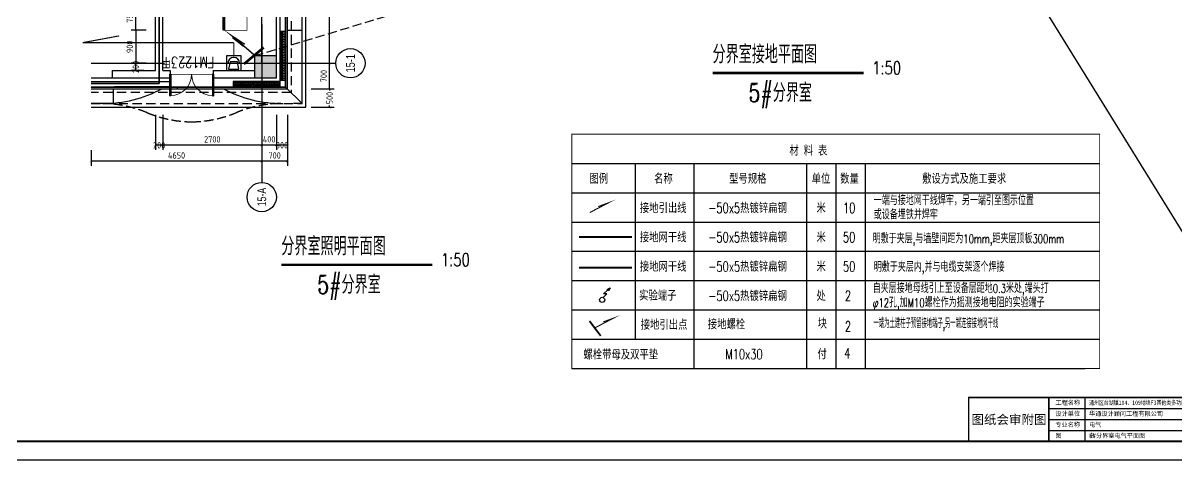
# Model space of a CAD drawing. Extents: x 115799 to 952918, y -190076 to 200966.
# Drawn here: x 905114 to 936560, y 77994 to 90448 of the extents above; entities that cross this region are included whole.
import ezdxf
from ezdxf.enums import TextEntityAlignment as Align

# ---------------------------------------------------------------- set-up
doc = ezdxf.new("R2010")
doc.units = 0
doc.header["$LTSCALE"] = 1000
doc.header["$MEASUREMENT"] = 0
for name, pattern in [('$0$DASH', [0.35, 0.25, -0.1]), ('109-34 轴网$0$L1$0$$AUDIT_BAD_LTYPE1', [0]), ('15#楼幕墙$0$DASH', [0.35, 0.25, -0.1]), ('CACHE', [0.375, 0.25, -0.125]), ('CENTER', [2, 1.25, -0.25, 0.25, -0.25]), ('DASHED2', [9.525, 6.35, -3.175]), ('DIVIDE', [1.25, 0.5, -0.25, 0, -0.25, 0, -0.25]), ('DOTE', [2.42, 2, -0.2, 0.02, -0.2]), ('PHANTOM2', [1.25, 0.625, -0.125, 0.125, -0.125, 0.125, -0.125])]:
    doc.linetypes.add(name, pattern=pattern)
for name, color, linetype in [('00-图签', 7, 'Continuous'), ('01-标注_尺寸', 124, 'Continuous'), ('01-标注_轴线坐标', 132, 'Continuous'), ('02-TEXT_轴号', 7, 'Continuous'), ('1', 3, 'Continuous'), ('15#楼幕墙$0$A-C_玻璃幕墙', 140, 'Continuous'), ('15#楼幕墙$0$A-TECH_结构', 21, 'Continuous'), ('15#楼幕墙$0$A-金属背板', 30, 'Continuous'), ('15#楼幕墙$0$D_铝板', 181, 'Continuous'), ('_TCH_MASK', 7, 'Continuous'), ('A-O_散水', 134, 'Continuous'), ('A-TECH_结构', 21, 'Continuous'), ('A_AXIS-轴线', 1, 'DOTE'), ('A_STR-砌块墙', 121, 'Continuous'), ('A_STR-砼柱', 51, 'Continuous'), ('AXIS_TEXT', 7, 'Continuous'), ('CZX', 60, 'Continuous'), ('DIM_SYMB', 3, 'Continuous'), ('EQUIP-消防', 3, 'Continuous'), ('GDXT', 3, 'Continuous'), ('GRD', 12, 'Continuous'), ('LGTDIM', 7, 'Continuous'), ('PUB_HATCH', 8, 'Continuous'), ('WINDOW', 2, 'Continuous'), ('WIRE-消防电话', 4, 'PHANTOM2'), ('接地', 4, 'Continuous')]:
    doc.layers.add(name, color=color, linetype=linetype)
for name, color, linetype, plot in [('00-防烟分区', 152, 'Continuous', False), ('04-不打印_辅助线', 165, 'Continuous', False), ('15#楼幕墙$0$04-不打印_辅助线', 165, 'Continuous', False)]:
    doc.layers.add(name, color=color, linetype=linetype, plot=plot)
doc.layers.add('000套内', color=226, linetype='Continuous', lineweight=30, plot=False)
doc.layers.add('biaozhu', color=7, linetype='Continuous', lineweight=13)
doc.layers.add('ddl0.25', color=6, linetype='Continuous', lineweight=25)
doc.styles.add('_TCH_AXIS', font='')
doc.styles.add('COMPLEX', font='COMPLEX')
doc.styles.get("Standard").update_dxf_attribs({"font": 'gbenor.shx', "bigfont": 'gbcbig.shx'})
doc.styles.add('华文细黑', font='STXIHEI.TTF', dxfattribs={"height": 10})
doc.styles.add('长仿宋', font='complex.shx', dxfattribs={"width": 0.7, "bigfont": 'jd.shx'})
doc.styles.get('_TCH_AXIS').set_extended_font_data('FZXiHei I-Z08S')
doc.dimstyles.get("Standard").update_dxf_attribs({"dimscale": 100, "dimtxt": 3.5, "dimasz": 1, "dimexe": 2.5, "dimexo": 3, "dimgap": 1.5, "dimtad": 1, "dimdec": 0, "dimzin": 0, "dimdsep": 46, "dimtxsty": 'Standard', "dimblk": 'ARCHTICK', "dimcen": 0.09, "dimadec": 0, "dimazin": 0, "dimtfac": 1, "dimtdec": 0, "dimtix": 1, "dimtmove": 2, "dimatfit": 3, "dimfxl": 0, "dimtolj": 1, "dimtzin": 0, "dimarcsym": 0})

# ---------------------------------------------------------------- blocks, each defined once
blk = doc.blocks.new('trwearew')
for p, q in [((-115, 0), (-115, 24)), ((-115, 24), (0, 24)), ((-115, 24), (0, 24)), ((-115, 24), (-115, 0)), ((-95.28, 0), (-95.28, 24)), ((-115, 18), (0, 18)), ((-115, 12), (0, 12)), ((-115, 12), (0, 12)), ((-41.7, 12), (-41.7, 0)), ((-27.69, 0), (-27.69, 12)), ((-115, 6), (0, 6))]:
    blk.add_line(p, q)
at = {"const_width": 0.8}
blk.add_lwpolyline([(0, 24), (-158.81, 24), (-158.81, 0)], dxfattribs=at)
at = {"style": '华文细黑'}
for s, p in [('工程名称', (-111.43, 22.35)), ('设计单位', (-111.43, 16.35)), ('华通设计顾问工程有限公司', (-93.05, 16.35)), ('专业名称', (-111.43, 10.35)), ('编    号', (-39.78, 10.35)), ('图        名', (-111.43, 4.35)), ('日    期', (-39.78, 4.35))]:
    blk.add_text(s, height=2.4, dxfattribs=at).set_placement(p, align=Align.TOP_LEFT)
at = {"insert": (-136.76, 11.67), "char_height": 5, "width": 58.4895, "attachment_point": 5, "style": '华文细黑'}
blk.add_mtext('图纸会审附图', dxfattribs=at)
blk = doc.blocks.new('_FZH')
blk.add_lwpolyline([(-0.5, -0.5), (0.5, -0.5), (0.5, 0.5), (-0.5, 0.5)], close=True)
at = {"layer": 'PUB_HATCH'}
blk.add_solid([(-0.5, -0.5), (0.5, -0.5), (-0.5, 0.5), (0.5, 0.5)], dxfattribs=at)
blk = doc.blocks.new('_AXISO')
blk.add_circle((0, 0), 0.5)
at = {"layer": 'AXIS_TEXT', "style": 'COMPLEX', "width": 1.041667}
blk.add_attdef('A', text='', height=0.56, dxfattribs=at).set_placement((-0.25, -0.28), (0.25, -0.28), align=Align.FIT)
blk = doc.blocks.new('15#楼幕墙$0$$LinePat$岩棉板')
at = {"color": 0}
for p, q in [((0, -17), (12, -67)), ((12, -67), (24, -17))]:
    blk.add_line(p, q, dxfattribs=at)
for centre, start, end in [((12, -17), 0, 180), ((0, -67), 270, 0), ((24, -67), 180, 270)]:
    blk.add_arc(centre, 12, start, end, dxfattribs=at)
at = {"layer": 'Defpoints'}
blk.add_point((0, 0), dxfattribs=at)
at = {"layer": 'Defpoints', "color": 0}
blk.add_point((24, -84), dxfattribs=at)
blk = doc.blocks.new('*U119')
blk.add_lwpolyline([(150, 0), (150, 1325), (0, 1325), (0, 0)], close=True)
at = {"color": 8, "xscale": 1.840641256925494, "yscale": 1.782568518697715, "zscale": 1.782568518697715, "rotation": 89.99999999999793}
for p in [(0, 1281), (0, 1237), (0, 1193), (0, 1149), (0, 1104), (0, 1060), (0, 1016), (0, 972), (0, 928), (0, 884), (0, 839), (0, 795), (0, 751), (0, 707), (0, 663), (0, 618), (0, 574), (0, 530), (0, 486), (0, 442), (0, 398), (0, 353), (0, 309), (0, 265), (0, 221), (0, 177), (0, 133), (0, 88), (0, 44), (0, 0)]:
    blk.add_blockref('15#楼幕墙$0$$LinePat$岩棉板', p, dxfattribs=at)
blk = doc.blocks.new('*U118')
blk.add_lwpolyline([(150, 0), (150, 1278), (0, 1278), (0, 0)], close=True)
at = {"color": 8, "xscale": 1.83549090483006, "yscale": 1.782568518697715, "zscale": 1.782568518697715, "rotation": 89.99999999999793}
for p in [(0, 1233), (0, 1189), (0, 1145), (0, 1101), (0, 1057), (0, 1013), (0, 969), (0, 925), (0, 881), (0, 837), (0, 793), (0, 749), (0, 705), (0, 661), (0, 617), (0, 573), (0, 529), (0, 485), (0, 441), (0, 396), (0, 352), (0, 308), (0, 264), (0, 220), (0, 176), (0, 132), (0, 88), (0, 44), (0, 0)]:
    blk.add_blockref('15#楼幕墙$0$$LinePat$岩棉板', p, dxfattribs=at)
blk = doc.blocks.new('_ArchTick')
at = {"color": 0, "linetype": 'ByBlock', "const_width": 0.4}
blk.add_lwpolyline([(-0.5, -0.5), (0.5, 0.5)], dxfattribs=at)
blk = doc.blocks.new('*D121')
at = {"color": 0, "lineweight": -2, "transparency": 16777216}
for p, q in [((912976, 88648), (913601, 88648)), ((913476, 88648), (913476, 88605)), ((912976, 88148), (913601, 88148)), ((913476, 88148), (913476, 88192))]:
    blk.add_line(p, q, dxfattribs=at)
at = {"layer": 'Defpoints', "color": 0, "transparency": 16777216}
for p in [(912826, 88648), (913476, 88648), (912826, 88148)]:
    blk.add_point(p, dxfattribs=at)
at = {"color": 0, "lineweight": -2, "transparency": 16777216, "xscale": 50, "yscale": 50, "zscale": 50}
for p, rotation in [((913476, 88648), 90), ((913476, 88148), 270)]:
    blk.add_blockref('_ArchTick', p, dxfattribs=dict(at, rotation=rotation))
at = {"color": 0, "transparency": 16777216, "insert": (913476, 88398), "char_height": 175, "attachment_point": 5, "rotation": 90}
blk.add_mtext('\\A1;500', dxfattribs=at)
blk = doc.blocks.new('*D122')
at = {"color": 0, "lineweight": -2, "transparency": 16777216}
for p, q in [((912026, 87937), (912026, 86984)), ((912326, 87937), (912326, 86984)), ((912326, 87109), (912026, 87109))]:
    blk.add_line(p, q, dxfattribs=at)
at = {"layer": 'Defpoints', "color": 0, "transparency": 16777216}
for p in [(912026, 88087), (912326, 88087), (912026, 87109)]:
    blk.add_point(p, dxfattribs=at)
at = {"color": 0, "lineweight": -2, "transparency": 16777216, "xscale": 50, "yscale": 50, "zscale": 50, "rotation": 180}
blk.add_blockref('_ArchTick', (912026, 87109), dxfattribs=at)
at = {"color": 0, "lineweight": -2, "transparency": 16777216, "xscale": 50, "yscale": 50, "zscale": 50}
blk.add_blockref('_ArchTick', (912326, 87109), dxfattribs=at)
at = {"color": 0, "transparency": 16777216, "insert": (912176, 87109), "char_height": 175, "attachment_point": 5}
blk.add_mtext('\\A1;300', dxfattribs=at)
blk = doc.blocks.new('*D123')
at = {"color": 0, "lineweight": -2, "transparency": 16777216}
for p, q in [((911626, 87662), (911626, 86983)), ((912026, 87662), (912026, 86983)), ((911626, 87108), (911576, 87108)), ((912026, 87108), (911626, 87108)), ((912026, 87108), (912076, 87108))]:
    blk.add_line(p, q, dxfattribs=at)
at = {"layer": 'Defpoints', "color": 0, "transparency": 16777216}
for p in [(911626, 87812), (912026, 87812), (911626, 87108)]:
    blk.add_point(p, dxfattribs=at)
at = {"color": 0, "lineweight": -2, "transparency": 16777216, "xscale": 50, "yscale": 50, "zscale": 50}
blk.add_blockref('_ArchTick', (911626, 87108), dxfattribs=at)
at = {"color": 0, "lineweight": -2, "transparency": 16777216, "xscale": 50, "yscale": 50, "zscale": 50, "rotation": 180}
blk.add_blockref('_ArchTick', (912026, 87108), dxfattribs=at)
at = {"color": 0, "transparency": 16777216, "insert": (911826, 87271), "char_height": 175, "attachment_point": 5}
blk.add_mtext('\\A1;400', dxfattribs=at)
blk = doc.blocks.new('*D124')
at = {"color": 0, "lineweight": -2, "transparency": 16777216}
for p, q in [((908926, 87662), (908926, 86983)), ((911626, 87662), (911626, 86983)), ((911626, 87108), (908926, 87108))]:
    blk.add_line(p, q, dxfattribs=at)
at = {"layer": 'Defpoints', "color": 0, "transparency": 16777216}
for p in [(908926, 87812), (911626, 87812), (908926, 87108)]:
    blk.add_point(p, dxfattribs=at)
at = {"color": 0, "lineweight": -2, "transparency": 16777216, "xscale": 50, "yscale": 50, "zscale": 50, "rotation": 180}
blk.add_blockref('_ArchTick', (908926, 87108), dxfattribs=at)
at = {"color": 0, "lineweight": -2, "transparency": 16777216, "xscale": 50, "yscale": 50, "zscale": 50}
blk.add_blockref('_ArchTick', (911626, 87108), dxfattribs=at)
at = {"color": 0, "transparency": 16777216, "insert": (910276, 87271), "char_height": 175, "attachment_point": 5}
blk.add_mtext('\\A1;2700', dxfattribs=at)
blk = doc.blocks.new('*D125')
at = {"color": 0, "lineweight": -2, "transparency": 16777216}
for p, q in [((908726, 87936), (908726, 86983)), ((908926, 87936), (908926, 86983)), ((908926, 87108), (908726, 87108))]:
    blk.add_line(p, q, dxfattribs=at)
at = {"layer": 'Defpoints', "color": 0, "transparency": 16777216}
for p in [(908726, 88086), (908926, 88086), (908726, 87108)]:
    blk.add_point(p, dxfattribs=at)
at = {"color": 0, "lineweight": -2, "transparency": 16777216, "xscale": 50, "yscale": 50, "zscale": 50, "rotation": 180}
blk.add_blockref('_ArchTick', (908726, 87108), dxfattribs=at)
at = {"color": 0, "lineweight": -2, "transparency": 16777216, "xscale": 50, "yscale": 50, "zscale": 50}
blk.add_blockref('_ArchTick', (908926, 87108), dxfattribs=at)
at = {"color": 0, "transparency": 16777216, "insert": (908826, 87108), "char_height": 175, "attachment_point": 5}
blk.add_mtext('\\A1;200', dxfattribs=at)
blk = doc.blocks.new('*D126')
at = {"color": 0, "lineweight": -2, "transparency": 16777216}
for p, q in [((911626, 86975), (911626, 86545)), ((912326, 86975), (912326, 86545)), ((912326, 86670), (911626, 86670))]:
    blk.add_line(p, q, dxfattribs=at)
at = {"layer": 'Defpoints', "color": 0, "transparency": 16777216}
for p in [(911626, 87125), (912326, 87125), (911626, 86670)]:
    blk.add_point(p, dxfattribs=at)
at = {"color": 0, "lineweight": -2, "transparency": 16777216, "xscale": 50, "yscale": 50, "zscale": 50, "rotation": 180}
blk.add_blockref('_ArchTick', (911626, 86670), dxfattribs=at)
at = {"color": 0, "lineweight": -2, "transparency": 16777216, "xscale": 50, "yscale": 50, "zscale": 50}
blk.add_blockref('_ArchTick', (912326, 86670), dxfattribs=at)
at = {"color": 0, "transparency": 16777216, "insert": (911976, 86832), "char_height": 175, "attachment_point": 5}
blk.add_mtext('\\A1;700', dxfattribs=at)
blk = doc.blocks.new('*D127')
at = {"color": 0, "lineweight": -2, "transparency": 16777216}
for p, q in [((906976, 86975), (906976, 86545)), ((911626, 86975), (911626, 86545)), ((911626, 86670), (906976, 86670))]:
    blk.add_line(p, q, dxfattribs=at)
at = {"layer": 'Defpoints', "color": 0, "transparency": 16777216}
for p in [(906976, 87125), (911626, 87125), (906976, 86670)]:
    blk.add_point(p, dxfattribs=at)
at = {"color": 0, "lineweight": -2, "transparency": 16777216, "xscale": 50, "yscale": 50, "zscale": 50}
for p, rotation in [((906976, 86670), 179.9999999999986), ((911626, 86670), 359.9999999999986)]:
    blk.add_blockref('_ArchTick', p, dxfattribs=dict(at, rotation=rotation))
at = {"color": 0, "transparency": 16777216, "insert": (909301, 86832), "char_height": 175, "attachment_point": 5}
blk.add_mtext('\\A1;4650', dxfattribs=at)
blk = doc.blocks.new('*D128')
at = {"color": 0, "lineweight": -2, "transparency": 16777216}
for p, q in [((912976, 89348), (913601, 89348)), ((913476, 88648), (913476, 89348)), ((912976, 88648), (913601, 88648))]:
    blk.add_line(p, q, dxfattribs=at)
at = {"layer": 'Defpoints', "color": 0, "transparency": 16777216}
for p in [(912826, 89348), (913476, 89348), (912826, 88648)]:
    blk.add_point(p, dxfattribs=at)
at = {"color": 0, "lineweight": -2, "transparency": 16777216, "xscale": 50, "yscale": 50, "zscale": 50}
for p, rotation in [((913476, 89348), 90), ((913476, 88648), 270)]:
    blk.add_blockref('_ArchTick', p, dxfattribs=dict(at, rotation=rotation))
at = {"color": 0, "transparency": 16777216, "insert": (913314, 88998), "char_height": 175, "attachment_point": 5, "rotation": 90}
blk.add_mtext('\\A1;700', dxfattribs=at)
blk = doc.blocks.new('*D129')
at = {"color": 0, "lineweight": -2, "transparency": 16777216}
for p, q in [((912976, 97448), (913601, 97448)), ((913476, 97448), (913476, 94869)), ((913476, 89348), (913476, 94384)), ((912976, 89348), (913601, 89348))]:
    blk.add_line(p, q, dxfattribs=at)
at = {"layer": 'Defpoints', "color": 0, "transparency": 16777216}
for p in [(912826, 97448), (913476, 97448), (912826, 89348)]:
    blk.add_point(p, dxfattribs=at)
at = {"color": 0, "lineweight": -2, "transparency": 16777216, "xscale": 50, "yscale": 50, "zscale": 50}
for p, rotation in [((913476, 97448), 90), ((913476, 89348), 270)]:
    blk.add_blockref('_ArchTick', p, dxfattribs=dict(at, rotation=rotation))
at = {"color": 0, "transparency": 16777216, "insert": (913476, 94626), "char_height": 175, "attachment_point": 5, "rotation": 90}
blk.add_mtext('\\A1;8100', dxfattribs=at)
blk = doc.blocks.new('$DorLib2D$00000002')
for p, q in [((-0.5, 0), (-0.5, 0.4875)), ((-0.475, 0.4875), (-0.5, 0.4875)), ((-0.475, 0), (-0.475, 0.4875)), ((0.475, 0), (0.475, 0.4875)), ((0.475, 0.4875), (0.5, 0.4875)), ((0.5, 0), (0.5, 0.4875)), ((-0.5, 0), (-0.475, 0)), ((0.5, 0), (0.475, 0))]:
    blk.add_line(p, q)
at = {"lineweight": 13}
for centre, start, end in [((-0.4875, 0), 0, 88.53072), ((0.4875, 0), 91.46928, 180)]:
    blk.add_arc(centre, 0.4875, start, end, dxfattribs=at)
blk = doc.blocks.new('*D130')
at = {"color": 0, "lineweight": -2, "transparency": 16777216}
for p, q in [((908405, 89348), (908063, 89348)), ((908188, 89148), (908188, 89348)), ((908405, 89148), (908063, 89148))]:
    blk.add_line(p, q, dxfattribs=at)
at = {"layer": 'Defpoints', "color": 0, "transparency": 16777216}
for p in [(908188, 89348), (908555, 89348), (908555, 89148)]:
    blk.add_point(p, dxfattribs=at)
at = {"color": 0, "lineweight": -2, "transparency": 16777216, "xscale": 50, "yscale": 50, "zscale": 50}
for p, rotation in [((908188, 89348), 90), ((908188, 89148), 270)]:
    blk.add_blockref('_ArchTick', p, dxfattribs=dict(at, rotation=rotation))
at = {"color": 0, "transparency": 16777216, "insert": (908188, 89248), "char_height": 175, "attachment_point": 5, "rotation": 90}
blk.add_mtext('\\A1;200', dxfattribs=at)
blk = doc.blocks.new('*D131')
at = {"color": 0, "lineweight": -2, "transparency": 16777216}
for p, q in [((908471, 90248), (908063, 90248)), ((908188, 90248), (908188, 89348)), ((908471, 89348), (908063, 89348))]:
    blk.add_line(p, q, dxfattribs=at)
at = {"layer": 'Defpoints', "color": 0, "transparency": 16777216}
for p in [(908621, 90248), (908188, 89348), (908621, 89348)]:
    blk.add_point(p, dxfattribs=at)
at = {"color": 0, "lineweight": -2, "transparency": 16777216, "xscale": 50, "yscale": 50, "zscale": 50}
for p, rotation in [((908188, 90248), 90), ((908188, 89348), 270)]:
    blk.add_blockref('_ArchTick', p, dxfattribs=dict(at, rotation=rotation))
at = {"color": 0, "transparency": 16777216, "insert": (908025, 89798), "char_height": 175, "attachment_point": 5, "rotation": 90}
blk.add_mtext('\\A1;900', dxfattribs=at)
blk = doc.blocks.new('*D132')
at = {"color": 0, "lineweight": -2, "transparency": 16777216}
for p, q in [((908471, 90998), (908063, 90998)), ((908188, 90248), (908188, 90998)), ((908471, 90248), (908063, 90248))]:
    blk.add_line(p, q, dxfattribs=at)
at = {"layer": 'Defpoints', "color": 0, "transparency": 16777216}
for p in [(908188, 90998), (908621, 90998), (908621, 90248)]:
    blk.add_point(p, dxfattribs=at)
at = {"color": 0, "lineweight": -2, "transparency": 16777216, "xscale": 50, "yscale": 50, "zscale": 50}
for p, rotation in [((908188, 90998), 90), ((908188, 90248), 270)]:
    blk.add_blockref('_ArchTick', p, dxfattribs=dict(at, rotation=rotation))
at = {"color": 0, "transparency": 16777216, "insert": (908025, 90624), "char_height": 175, "attachment_point": 5, "rotation": 90}
blk.add_mtext('\\A1;750', dxfattribs=at)
blk = doc.blocks.new('$equip$00002658')
for p, q in [((0.5, 1), (-0.5, 1)), ((-0.5, 1), (-0.5, 0)), ((0.5, 0), (0.5, 1)), ((-0.5, 0), (0.5, 0)), ((-0.4, 0.5), (-0.27, 0.5)), ((-0.25, 0.6), (-0.35, 0.1)), ((-0.35, 0.1), (0.35, 0.1)), ((0.25, 0.6), (-0.25, 0.6)), ((0.35, 0.1), (0.25, 0.6)), ((0.4, 0.5), (0.27, 0.5))]:
    blk.add_line(p, q)
at = {"const_width": 0.04}
blk.add_lwpolyline([(-0.5, 1), (0.5, 1), (0.5, 0), (-0.5, 0), (-0.5, 1), (0.5, 1)], dxfattribs=at)
blk.add_arc((0, 0.5), 0.4, 0, 180)
for p in [(0, 1), (-0.5, 0.5), (0, 0), (0.5, 0.5)]:
    blk.add_point(p)
at = {"color": 7, "flags": 1}
for tag, height, p in [('A', 0.00002, (0, 0)), ('B', 0.4, (0.762, 0.292))]:
    blk.add_attdef(tag, text='', height=height, dxfattribs=at).set_placement(p, align=Align.MIDDLE_CENTER)
blk = doc.blocks.new('A$C202D1A0E')
at = {"layer": 'LGTDIM', "color": 1, "linetype": 'Continuous'}
blk.add_line((9.23, 6.58), (5.73, 4.92), dxfattribs=at)
at = {"layer": 'LGTDIM', "color": 1, "linetype": 'Continuous', "const_width": 0.4}
blk.add_lwpolyline([(2.26, 3.21), (9.27, 6.88), (5.51, 5.5)], dxfattribs=at)
at = {"layer": 'WINDOW', "const_width": 0.7}
blk.add_lwpolyline([(0.28, 5.84), (4.53, 0.21)], dxfattribs=at)
blk = doc.blocks.new('试验端子')
at = {"layer": 'GRD', "linetype": 'Continuous', "ltscale": 1000}
h = blk.add_hatch(dxfattribs=at)
h.set_pattern_fill('ANSI32', angle=210.1836, style=0)
h.set_pattern_definition([(255.183623, (268201.1554, 119654.09475), (0.3625313754, -0.095895786), []), (255.183623, (268201.0026, 119654.00587), (0.3625313754, -0.095895786), [])])
h.paths.add_polyline_path([(271933, 102404), (271969, 102369), (272031, 102461)])
at = {"layer": 'GRD', "color": 7, "linetype": 'Continuous', "ltscale": 1000}
for p, q in [((271789, 102129), (271918, 102251)), ((271802, 102251), (271951, 102386)), ((271933, 102404), (272031, 102461)), ((271969, 102369), (271933, 102404)), ((272031, 102461), (271969, 102369))]:
    blk.add_line(p, q, dxfattribs=at)
at = {"layer": 'GRD', "color": 7, "linetype": 'CENTER', "ltscale": 1000}
blk.add_line((271918, 102251), (271802, 102251), dxfattribs=at)
at = {"layer": 'GRD', "color": 7, "linetype": 'Continuous', "ltscale": 1000}
blk.add_circle((271758, 102048), 87, dxfattribs=at)
blk = doc.blocks.new('rrrr')
at = {"layer": 'LGTDIM', "color": 1, "linetype": 'Continuous', "const_width": 36}
blk.add_lwpolyline([(391857, 360067), (392488, 360398), (392149, 360273)], dxfattribs=at)
at = {"layer": 'WINDOW', "const_width": 63}
blk.add_lwpolyline([(391679, 360304), (392061, 359797)], dxfattribs=at)

msp = doc.modelspace()

# ---------------------------------------------------------------- linework, layer by layer
for p, q in [((873029.5, 187956), (952917.5, 58510)), ((909126.1, 89148.5), (909126.1, 88948.5)), ((910296.1, 89148.5), (910296.1, 88948.5)), ((910296.1, 89148.5), (911426.1, 89148.5))]:
    msp.add_line(p, q)
at = {"color": 8, "linetype": '$0$DASH'}
msp.add_line((911426.1, 89548.5), (919255, 91914.5), dxfattribs=at)
for points in [[(912726, 88248.4), (912726, 101372.7)], [(912326, 90248.5), (912726, 90248.5)], [(912276, 88698.5), (912726, 88248.4)], [(907576, 88648.5), (907576, 88248.4)], [(907576, 88248.4), (906976.1, 88248.4)], [(912726, 88248.4), (912493.5, 88248.4)]]:
    msp.add_lwpolyline(points)
at = {"linetype": '109-34 轴网$0$L1$0$$AUDIT_BAD_LTYPE1', "const_width": 20}
msp.add_lwpolyline([(910296.1, 89048.5), (909126.1, 89048.5)], dxfattribs=at)
for centre, start, end in [((907281.1, 91728.4), 270, 297.7436), ((912198.6, 91728.4), 242.2564, 270)]:
    msp.add_arc(centre, 3480, start, end)
at = {"layer": '00-图签'}
msp.add_lwpolyline([(939344.5, 78521), (939344.5, 108221), (886794.5, 108221), (886794.5, 78521)], close=True, dxfattribs=at)
at = {"layer": '00-图签', "const_width": 50}
msp.add_lwpolyline([(938844.5, 79021), (938844.5, 107721), (888044.5, 107721), (888044.5, 79021)], close=True, dxfattribs=at)
at = {"layer": '00-防烟分区'}
msp.add_lwpolyline([(906976.1, 88798.5), (908826.1, 88798.5), (908826.1, 101372.7)], dxfattribs=at)
at = {"layer": '000套内'}
msp.add_lwpolyline([(908826.1, 101372.7), (908826.1, 88798.5), (906976.1, 88798.5)], dxfattribs=at)
at = {"layer": '01-标注_尺寸'}
for p, q in [((911626.2, 89348.5), (911626.2, 101372.7)), ((911626.1, 90407.1), (911626.1, 86789))]:
    msp.add_line(p, q, dxfattribs=at)
at = {"layer": '01-标注_轴线坐标'}
for p, q in [((913126.1, 89348.5), (913642.9, 89348.5)), ((911626.1, 87625.3), (911626.1, 86094.4))]:
    msp.add_line(p, q, dxfattribs=at)
at = {"layer": '04-不打印_辅助线'}
msp.add_lwpolyline([(911226.1, 89348.5), (911626.1, 89348.5), (911626.1, 89748.5)], dxfattribs=at)
at = {"layer": '15#楼幕墙$0$04-不打印_辅助线'}
for p, q in [((911626, 89890.5), (911626, 88806.5)), ((911084, 89348.5), (912168, 89348.5))]:
    msp.add_line(p, q, dxfattribs=at)
at = {"layer": '15#楼幕墙$0$A-C_玻璃幕墙'}
for points in [[(910296.1, 88948.5), (912026, 88948.5), (912026, 101372.7)], [(910848.5, 88848.5), (912126, 88848.5), (912126, 101372.7)], [(910848.5, 88648.5), (912326, 88648.5), (912326, 101372.7)], [(910848.5, 88698.5), (912276, 88698.5), (912276, 101372.7)], [(906976.1, 88948.5), (909126.1, 88948.5)], [(906976.1, 88848.5), (909126.1, 88848.5)], [(906976.1, 88698.5), (909163.5, 88698.5)], [(909228.5, 88698.5), (909322.3, 88698.5)], [(909322.3, 88648.5), (909322.3, 88698.5)], [(906976.1, 88648.5), (909163.5, 88648.5)], [(909228.5, 88648.5), (909322.3, 88648.5)]]:
    msp.add_lwpolyline(points, dxfattribs=at)
at = {"layer": '15#楼幕墙$0$A-TECH_结构'}
msp.add_lwpolyline([(906976.1, 88698.5), (912276, 88698.5), (912276, 101372.7)], dxfattribs=at)
at = {"layer": '15#楼幕墙$0$A-金属背板'}
msp.add_lwpolyline([(909163.5, 88698.5), (909163.5, 88708.5), (907608.5, 88708.5), (907608.5, 88698.5)], close=True, dxfattribs=at)
at = {"layer": '15#楼幕墙$0$D_铝板', "linetype": '15#楼幕墙$0$DASH'}
for centre, start, end in [((907240.5, 84973.3), 67.4591, 89.28974), ((912181.7, 84973.3), 90.71026, 112.5409), ((909751.7, 91023.7), 247.4591, 269.28974), ((909670.5, 91023.7), 270.71026, 292.5409)]:
    msp.add_arc(centre, 3275.4, start, end, dxfattribs=at)
at = {"layer": 'A-O_散水'}
for points in [[(906976.1, 88148.5), (912826.1, 88148.5), (912826.1, 101372.7)], [(906976.1, 88648.5), (912326.1, 88648.5), (912326.1, 101372.7)]]:
    msp.add_lwpolyline(points, dxfattribs=at)
at = {"layer": 'A-O_散水', "linetype": 'CACHE'}
for points in [[(912426.1, 101372.7), (912426.1, 88548.5), (906976.1, 88548.5)], [(906976.1, 88248.5), (912726.1, 88248.5), (912726.1, 101372.7)]]:
    msp.add_lwpolyline(points, dxfattribs=at)
at = {"layer": 'A-TECH_结构', "ltscale": 5}
msp.add_lwpolyline([(912276.1, 101372.7), (912276.2, 88698.5), (906976.1, 88698.5)], dxfattribs=at)
at = {"layer": 'A_AXIS-轴线', "color": 3}
msp.add_line((906976.1, 89348.5), (913126.1, 89348.5), dxfattribs=at)
at = {"layer": 'A_STR-砌块墙'}
for p, q in [((908726.1, 89148.5), (908726.1, 100448.5)), ((908926.1, 89148.5), (908926.1, 100348.5)), ((907543.7, 89148.5), (908726.1, 89148.5)), ((907543.7, 89148.5), (907543.7, 88948.5)), ((908926.1, 89148.5), (909126.1, 89148.5)), ((907543.7, 88948.5), (908726.1, 88948.5)), ((908726.1, 88948.5), (908926.1, 88948.5)), ((908926.1, 88948.5), (909126.1, 88948.5))]:
    msp.add_line(p, q, dxfattribs=at)
at = {"layer": 'CZX', "color": 8, "const_width": 75}
msp.add_lwpolyline([(910591, 90248.5), (910591, 96948.5)], dxfattribs=at)
at = {"layer": 'ddl0.25', "color": 8, "lineweight": 18, "ltscale": 2, "const_width": 20}
msp.add_lwpolyline([(911226, 90998.5), (911226, 90248.5), (910591, 90248.5), (910591, 90998.5)], close=True, dxfattribs=at)
at = {"layer": 'DIM_SYMB', "const_width": 70}
for points in [[(923921.5, 89084.3), (928044.2, 89084.3)], [(912158.5, 83844.3), (916281.2, 83844.3)]]:
    msp.add_lwpolyline(points, dxfattribs=at)
at = {"layer": 'WIRE-消防电话', "linetype": 'PHANTOM2', "const_width": 30}
for points in [[(906738.5, 89911.5), (907734.5, 90096)], [(910861.1, 89911.5), (906738.5, 89911.5)], [(910861.1, 89548.5), (910861.1, 89911.5)]]:
    msp.add_lwpolyline(points, dxfattribs=at)
at = {"layer": '接地', "color": 0}
for p, q in [((921808.5, 86612.5), (921808.5, 81812.5)), ((923408.5, 86612.5), (923408.5, 81012.5)), ((926481.1, 86612.5), (926481.1, 81012.5)), ((927281.1, 86612.5), (927281.1, 81012.5)), ((928081.1, 86612.5), (928081.1, 81012.5))]:
    msp.add_line(p, q, dxfattribs=at)
at = {"layer": '接地', "const_width": 24}
msp.add_lwpolyline([(920081.1, 87412.5), (920081.1, 81012.5), (934481.1, 81012.5), (934481.1, 87412.5), (920081.1, 87412.5)], dxfattribs=at)
at = {"layer": '接地', "color": 0}
for points in [[(920081.1, 86612.5), (934481.1, 86612.5)], [(920081.1, 85812.5), (934481.1, 85812.5)], [(920081.1, 85012.5), (934481.1, 85012.5)], [(920081.1, 84212.5), (934481.1, 84212.5)], [(920081.1, 83412.5), (934481.1, 83412.5)], [(920081.1, 83412.5), (934481.1, 83412.5)], [(920081.1, 82612.5), (934481.1, 82612.5)], [(920081.1, 81812.5), (934481.1, 81812.5)], [(920081.1, 81812.5), (934481.1, 81812.5)]]:
    msp.add_lwpolyline(points, dxfattribs=at)
at = {"layer": '接地', "color": 4, "linetype": 'Continuous', "ltscale": 1000, "const_width": 28.8}
msp.add_lwpolyline([(920570.7, 85270.3), (921075.3, 85534.8), (920804.3, 85435.2)], dxfattribs=at)
at = {"layer": '接地', "color": 4, "linetype": 'DIVIDE', "const_width": 48}
msp.add_lwpolyline([(920273.8, 84603.6), (921720.4, 84603.6)], dxfattribs=at)
at = {"layer": '接地', "color": 4, "linetype": 'DASHED2', "ltscale": 0.08, "const_width": 48}
msp.add_lwpolyline([(920273.8, 83766.3), (921720.4, 83766.3)], dxfattribs=at)
at = {"layer": '接地'}
msp.add_lwpolyline([(920081.1, 81012.5), (934081.1, 81012.5)], dxfattribs=at)

# ---------------------------------------------------------------- block references
at = {"ltscale": 1000, "xscale": -99.99999999892424, "yscale": 99.99999999976717, "zscale": 100, "rotation": 346.898641948029}
msp.add_blockref('A$C202D1A0E', (911574, 89204.9), dxfattribs=at)
at = {"xscale": 50, "yscale": 50, "zscale": 50}
msp.add_blockref('trwearew', (938844.5, 79021), dxfattribs=at)
at = {"layer": '01-标注_轴线坐标'}
ref = msp.add_blockref('_AXISO', (914042.9, 89348.5), dxfattribs=dict(at, xscale=800, yscale=800, zscale=800, rotation=89.99999999999999))
ref.add_attrib('A', '15-1', dxfattribs={"layer": '02-TEXT_轴号', "ltscale": 2, "height": 247.28, "rotation": 90, "style": '_TCH_AXIS', "width": 0.636873}).set_placement((914166.5, 89097.3), (914166.5, 89599.7), align=Align.FIT)
ref = msp.add_blockref('_AXISO', (911626.1, 85694.4), dxfattribs=dict(at, xscale=800, yscale=800, zscale=800, rotation=89.99999999999999))
ref.add_attrib('A', '15-A', dxfattribs={"layer": '02-TEXT_轴号', "ltscale": 2, "height": 237.33, "rotation": 90, "style": '_TCH_AXIS', "width": 0.575415}).set_placement((911744.8, 85440.8), (911744.8, 85948.1), align=Align.FIT)
at = {"layer": '1', "color": 0, "xscale": 0.8, "yscale": 0.8, "zscale": 0.8}
msp.add_blockref('rrrr', (607221, -205934.6), dxfattribs=at)
at = {"layer": '15#楼幕墙$0$A-C_玻璃幕墙'}
for name, p, rotation in [('*U119', (912276.3, 90216), 180), ('*U118', (912126, 88698.2), 89.99999999999999)]:
    msp.add_blockref(name, p, dxfattribs=dict(at, rotation=rotation))
at = {"layer": 'A_STR-砼柱', "xscale": 600, "yscale": 600, "zscale": 600}
msp.add_blockref('_FZH', (911726.1, 89248.5), dxfattribs=at)
at = {"layer": 'biaozhu', "color": 0, "xscale": 0.8, "yscale": 0.8, "zscale": 0.8}
msp.add_blockref('试验端子', (703503.8, 1247.7), dxfattribs=at)
at = {"layer": 'EQUIP-消防', "xscale": 400, "yscale": 400, "zscale": 400}
msp.add_blockref('$equip$00002658', (910861.1, 89148.5), dxfattribs=at)
at = {"layer": 'WINDOW', "color": 3, "xscale": 1200, "yscale": 1200, "zscale": 1200, "rotation": 180}
msp.add_blockref('$DorLib2D$00000002', (909711.1, 89048.5), dxfattribs=at)

# ---------------------------------------------------------------- texts
at = {"color": 4, "style": '华文细黑', "width": 0.8}
msp.add_text('通州区台湖镇104、109地块F3其他类多功能用地项目', height=120, dxfattribs=at).set_placement((934191.8, 80138.4), align=Align.TOP_LEFT)
at = {"color": 4, "style": '华文细黑'}
msp.add_text('华通设计顾问工程有限公司', height=120, dxfattribs=at).set_placement((934191.8, 79838.4), align=Align.TOP_LEFT)
at = {"color": 2, "style": '华文细黑'}
for s, p in [('5#分界室电气平面图', (934191.8, 79238.4)), ('电气', (934191.8, 79538.4))]:
    msp.add_text(s, height=120, dxfattribs=at).set_placement(p, align=Align.TOP_LEFT)
at = {"layer": '1', "color": 0, "linetype": 'Continuous', "ltscale": 1000, "style": '长仿宋', "width": 0.7}
for s, p in [('接地螺栓', (923792.2, 82082.3)), ('块', (926789, 82101.6)), ('接地引出点', (921961.5, 82069.7)), ('2', (927532.7, 82021.6))]:
    msp.add_text(s, height=280, dxfattribs=at).set_placement(p)
at = {"layer": '_TCH_MASK', "color": 0, "linetype": 'Continuous', "ltscale": 1000, "style": '长仿宋', "width": 0.4}
msp.add_text('一端为土建柱子预留接地端子,另一端连接接地网干线', height=280, dxfattribs=at).set_placement((928310, 82115.3))
at = {"layer": 'GDXT', "color": 3, "linetype": 'Continuous', "style": '长仿宋', "width": 0.75}
for s, height, p in [('分界室接地平面图', 500, (923921.5, 89344.3)), ('1:50', 350, (928275.2, 89046.7)), ('5#分界室', 500, (924904.1, 88293.2)), ('分界室照明平面图', 500, (912158.5, 84104.3)), ('1:50', 350, (916512.3, 83806.7)), ('5#分界室', 500, (913141.1, 83053.2))]:
    msp.add_text(s, height=height, dxfattribs=at).set_placement(p)
msp.add_text('FM1223甲', height=300, rotation=180, dxfattribs=at).set_placement((910328, 89520.8))
at = {"layer": '接地', "color": 7, "linetype": 'Continuous', "style": '长仿宋', "width": 0.7}
for s, height, p in [(' 材 料 表', 280, (925883.9, 86821.7)), ('图例', 280, (920563.6, 86057.2)), ('名称', 280, (922327, 86057.2)), ('型号规格', 280, (924372.3, 86057.2)), ('单位', 280, (926623, 86057.2)), ('数量', 280, (927402.2, 86057.2)), ('敷设方式及施工要求', 280, (929638.5, 86057.2)), ('接地引出线', 280, (921937.5, 85257.2)), ('-50x5热镀锌扁钢', 280, (923808.1, 85257.2)), ('米', 280, (926754.4, 85257.2)), ('10', 280, (927477.9, 85257.2)), ('一端与接地网干线焊牢，另一端引至图示位置', 240, (928318.8, 85476)), ('或设备埋铁并焊牢', 240, (928318.8, 85087.1)), ('接地网干线', 280, (921937.5, 84457.2)), ('-50x5热镀锌扁钢', 280, (923808.1, 84457.2)), ('米', 280, (926754.4, 84457.2)), ('50', 280, (927477.9, 84457.2)), ('明敷于夹层,与墙壁间距为10mm,距夹层顶板300mm', 240, (928288.1, 84434.9)), ('接地网干线', 280, (921937.5, 83657.2)), ('-50x5热镀锌扁钢', 280, (923808.1, 83657.2)), ('米', 280, (926754.4, 83657.2)), ('50', 280, (927477.9, 83657.2)), ('明敷于夹层内,并与电缆支架逐个焊接', 240, (928318.8, 83657.2)), ('自夹层接地母线引上至设备层距地0.3米处,端头打', 240, (928288.4, 83076)), ('实验端子', 280, (921916.8, 82867.9)), ('-50x5热镀锌扁钢', 280, (923808.1, 82857.2)), ('处', 280, (926754.4, 82857.2)), ('2', 280, (927529.9, 82857.2)), ('φ12孔,加M10螺栓作为摇测接地电阻的实验端子', 240, (928288.4, 82687.1)), ('螺栓带母及双平垫', 280, (920399.2, 81256)), ('M10x30', 280, (924269.4, 81263)), ('付', 280, (926782.2, 81265.7)), ('4', 280, (927515, 81288.8))]:
    msp.add_text(s, height=height, dxfattribs=at).set_placement(p)

# ---------------------------------------------------------------- dimensions: what is measured, and where the dimension line sits
for base, p1, p2, angle, picture, middle in [((913476, 97448.5), (912826.1, 89348.5), (912826.1, 97448.5), 90, '*D129', (913476, 94626.5)), ((908187.6, 89348.5), (908555.3, 89148.5), (908555.3, 89348.5), 90, '*D130', (908187.6, 89248.5)), ((913476, 88648.5), (912826.1, 88148.5), (912826.1, 88648.5), 90, '*D121', (913476, 88398.5)), ((908726.1, 87107.9), (908926.1, 88086.4), (908726.1, 88086.4), 180, '*D125', (908826.1, 87107.9)), ((912026.1, 87108.5), (912326.1, 88087), (912026.1, 88087), 180, '*D122', (912176.1, 87108.5))]:
    dim = msp.add_linear_dim(base=base, p1=p1, p2=p2, angle=angle, dimstyle='Standard', override={"dimscale": 50})
    dim.commit()
    dim.dimension.update_dxf_attribs({"geometry": picture, "text_midpoint": middle, "dimtype": 161})
for p1, p2, distance, picture, middle in [((908621.4, 90248.5), (908621.4, 90998.5), 433.6, '*D132', (908025.2, 90623.5)), ((908621.4, 90248.5), (908621.4, 89348.5), -433.6, '*D131', (908025.2, 89798.5)), ((912826.1, 88648.5), (912826.1, 89348.5), -649.9, '*D128', (913313.5, 88998.5)), ((911626.1, 87811.6), (908926.1, 87811.6), 703.5, '*D124', (910276.1, 87270.6)), ((912026.1, 87811.6), (911626.1, 87811.6), 703.5, '*D123', (911826.1, 87270.6)), ((911626.1, 87125.3), (906976.1, 87125.3), 455.7, '*D127', (909301.1, 86832)), ((912326.1, 87125.3), (911626.1, 87125.3), 455.7, '*D126', (911976.1, 86832))]:
    dim = msp.add_aligned_dim(p1=p1, p2=p2, distance=distance, dimstyle='Standard', override={"dimscale": 50})
    dim.commit()
    dim.dimension.update_dxf_attribs({"geometry": picture, "text_midpoint": middle})

doc.saveas('drawing.dxf')
